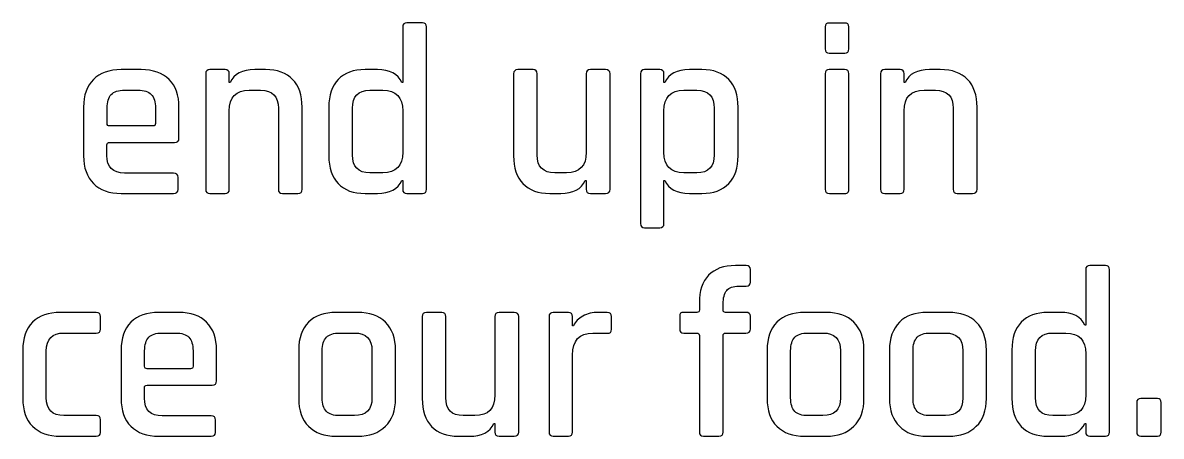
# Model space of a CAD drawing. Extents: x 5 to 177, y 88 to 167.
# Drawn here: x 155.81 to 177.31, y 88.45 to 96.26 of the extents above; entities that cross this region are included whole.
import ezdxf

# ---------------------------------------------------------------- set-up
doc = ezdxf.new("R2010")
doc.units = 0
doc.layers.add('Layer_1', color=7, linetype='CONTINUOUS')

msp = doc.modelspace()

# ---------------------------------------------------------------- linework, layer by layer
at = {"layer": 'Layer_1', "color": 7}
for points in [[(162.986641, 96.185658), (162.986641, 95.135593), (162.967899, 95.135593)], [(163.358158, 96.263932), (163.064912, 96.263932), (163.064912, 96.263932)], [(163.435882, 93.117594), (163.435882, 96.185658)], [(170.965481, 96.185658), (170.965481, 95.768389)], [(171.337001, 96.25897), (171.038794, 96.25897), (171.038794, 96.25897)], [(171.410314, 95.768389), (171.410314, 96.185658)], [(171.038794, 95.690668), (171.337001, 95.690668)], [(158.047202, 95.37868), (157.67127, 95.37868), (157.67127, 95.37868)], [(159.26759, 95.300408), (159.26759, 93.117594)], [(159.634149, 95.37868), (159.345314, 95.37868), (159.345314, 95.37868)], [(159.730612, 95.135593), (159.712423, 95.135593), (159.712423, 95.300408)], [(160.395378, 95.37868), (160.193632, 95.37868)], [(162.509287, 95.37868), (162.275574, 95.37868)], [(165.082361, 95.300408), (165.082361, 93.75039)], [(165.44892, 95.37868), (165.160082, 95.37868), (165.160082, 95.37868)], [(165.526641, 93.76913), (165.526641, 95.300408)], [(166.453233, 95.300408), (166.453233, 93.819292)], [(166.819792, 95.37868), (166.531507, 95.37868)], [(166.903025, 93.117594), (166.903025, 95.300408)], [(167.476289, 95.300408), (167.476289, 92.47102)], [(167.842847, 95.37868), (167.55401, 95.37868), (167.55401, 95.37868)], [(167.938758, 95.135593), (167.921119, 95.135593), (167.921119, 95.300408)], [(168.636597, 95.37868), (168.40233, 95.37868)], [(170.965481, 95.300959), (170.965481, 93.117594)], [(171.33259, 95.37868), (171.038794, 95.37868), (171.038794, 95.37868)], [(171.410314, 93.117594), (171.410314, 95.300959)], [(172.011687, 95.300408), (172.011687, 93.117594)], [(172.378246, 95.37868), (172.089408, 95.37868), (172.089408, 95.37868)], [(172.474709, 95.135593), (172.45652, 95.135593), (172.45652, 95.300408)], [(173.139475, 95.37868), (172.937729, 95.37868)], [(157.735764, 94.98897), (157.98767, 94.98897)], [(157.735764, 94.98897), (157.735764, 94.98897)], [(160.088351, 94.98897), (160.303876, 94.98897)], [(162.367076, 94.98897), (162.610713, 94.98897)], [(162.367076, 94.98897), (162.367076, 94.98897)], [(168.297047, 94.98897), (168.539583, 94.98897)], [(168.297047, 94.98897), (168.297047, 94.98897)], [(172.832449, 94.98897), (173.047973, 94.98897)], [(156.960756, 94.667612), (156.960756, 93.75039)], [(157.405586, 94.360586), (157.405586, 94.653832)], [(158.317847, 94.653832), (158.317847, 94.360586)], [(158.762677, 94.084979), (158.762677, 94.667612)], [(159.712423, 93.117594), (159.712423, 94.599261)], [(160.639015, 94.649423), (160.639015, 93.117594)], [(161.088256, 93.117594), (161.088256, 94.667612)], [(161.592618, 94.667612), (161.592618, 93.75039)], [(162.037449, 93.76913), (162.037449, 94.649423)], [(162.986641, 94.598711), (162.986641, 93.819292)], [(167.921119, 93.819292), (167.921119, 94.598711)], [(168.870314, 94.649423), (168.870314, 93.76913)], [(169.319552, 93.75039), (169.319552, 94.667612)], [(172.45652, 93.117594), (172.45652, 94.599261)], [(173.383112, 94.649423), (173.383112, 93.117594)], [(173.832353, 93.117594), (173.832353, 94.667612)], [(158.272096, 94.314284), (157.451338, 94.314284)], [(157.400625, 93.75976), (157.400625, 93.957095)], [(157.451338, 94.002847), (158.680548, 94.002847)], [(158.661806, 93.424621), (157.735764, 93.424621)], [(158.744488, 93.113186), (158.744488, 93.342492)], [(162.610713, 93.429583), (162.367076, 93.429583)], [(166.077305, 93.429583), (165.857369, 93.429583)], [(168.539583, 93.429583), (168.297047, 93.429583)], [(162.967899, 93.28296), (162.986641, 93.28296), (162.986641, 93.117594)], [(166.435044, 93.28296), (166.453233, 93.28296), (166.453233, 93.117594)], [(167.921119, 92.47102), (167.921119, 93.28296), (167.938758, 93.28296)], [(157.67127, 93.039873), (158.661806, 93.039873)], [(159.345314, 93.039873), (159.634149, 93.039873)], [(160.716186, 93.039873), (161.005574, 93.039873)], [(162.275574, 93.039873), (162.509287, 93.039873)], [(163.064912, 93.039873), (163.358158, 93.039873)], [(165.765869, 93.039873), (165.972022, 93.039873)], [(166.531507, 93.039873), (166.819792, 93.039873)], [(168.40233, 93.039873), (168.636597, 93.039873)], [(171.043755, 93.039873), (171.337001, 93.039873)], [(172.089408, 93.039873), (172.378246, 93.039873)], [(173.460283, 93.039873), (173.749671, 93.039873)], [(167.55401, 92.393296), (167.842847, 92.393296)], [(169.473894, 91.677821), (169.272148, 91.677821), (169.272148, 91.677821)], [(169.552166, 91.365833), (169.552166, 91.603958)], [(175.885077, 91.599546), (175.885077, 90.549482), (175.866338, 90.549482)], [(176.256597, 91.677821), (175.963351, 91.677821), (175.963351, 91.677821)], [(176.334318, 88.531483), (176.334318, 91.599546)], [(169.336641, 91.287561), (169.473894, 91.287561)], [(168.589192, 90.971162), (168.589192, 90.83832)], [(169.038434, 90.83832), (169.038434, 90.948561)], [(157.197778, 90.792569), (156.523092, 90.792569), (156.523092, 90.792569)], [(158.756615, 90.792569), (158.380687, 90.792569), (158.380687, 90.792569)], [(162.136667, 90.792569), (161.733176, 90.792569), (161.733176, 90.792569)], [(163.723616, 90.792569), (163.434228, 90.792569), (163.434228, 90.792569)], [(165.094488, 90.792569), (164.805651, 90.792569)], [(166.117544, 90.792569), (165.828706, 90.792569), (165.828706, 90.792569)], [(166.851211, 90.792569), (166.681438, 90.792569)], [(168.53848, 90.792569), (168.295396, 90.792569)], [(169.469483, 90.792569), (169.084185, 90.792569)], [(170.982569, 90.792569), (170.579079, 90.792569), (170.579079, 90.792569)], [(173.293814, 90.792569), (172.890327, 90.792569), (172.890327, 90.792569)], [(175.407726, 90.792569), (175.17401, 90.792569)], [(157.27991, 90.476172), (157.27991, 90.714297)], [(163.356507, 90.714297), (163.356507, 89.164279)], [(163.801338, 89.183019), (163.801338, 90.714297)], [(164.727379, 90.714297), (164.727379, 89.233181)], [(165.177171, 88.531483), (165.177171, 90.714297)], [(165.750435, 90.714297), (165.750435, 88.531483)], [(166.213454, 90.540112), (166.195265, 90.540112), (166.195265, 90.714297)], [(166.928933, 90.476172), (166.928933, 90.714297)], [(168.217675, 90.719256), (168.217675, 90.480581)], [(169.552166, 90.480581), (169.552166, 90.719256)], [(156.587582, 90.402859), (157.197778, 90.402859)], [(158.445177, 90.402859), (158.697083, 90.402859)], [(158.445177, 90.402859), (158.445177, 90.402859)], [(161.797119, 90.402859), (162.077135, 90.402859)], [(161.797119, 90.402859), (161.797119, 90.402859)], [(166.576155, 90.402859), (166.851211, 90.402859)], [(168.295396, 90.402859), (168.53848, 90.402859)], [(168.589192, 90.356558), (168.589192, 88.531483)], [(169.038434, 88.531483), (169.038434, 90.356558)], [(169.084185, 90.402859), (169.469483, 90.402859)], [(170.643019, 90.402859), (170.923037, 90.402859)], [(170.643019, 90.402859), (170.643019, 90.402859)], [(172.954267, 90.402859), (173.234285, 90.402859)], [(172.954267, 90.402859), (172.954267, 90.402859)], [(175.265512, 90.402859), (175.509149, 90.402859)], [(175.265512, 90.402859), (175.265512, 90.402859)], [(155.812575, 90.081501), (155.812575, 89.164279)], [(157.669619, 90.081501), (157.669619, 89.164279)], [(159.472091, 89.498868), (159.472091, 90.081501)], [(161.022659, 90.081501), (161.022659, 89.164279)], [(162.852145, 89.164279), (162.852145, 90.081501)], [(169.868562, 90.081501), (169.868562, 89.164279)], [(171.698048, 89.164279), (171.698048, 90.081501)], [(172.17981, 90.081501), (172.17981, 89.164279)], [(174.009293, 89.164279), (174.009293, 90.081501)], [(174.491055, 90.081501), (174.491055, 89.164279)], [(156.257405, 89.182468), (156.257405, 90.063312)], [(158.11445, 89.774475), (158.11445, 90.06772)], [(159.027261, 90.06772), (159.027261, 89.774475)], [(161.466939, 89.17806), (161.466939, 90.06772)], [(162.407312, 90.06772), (162.407312, 89.17806)], [(166.195265, 88.531483), (166.195265, 89.985591)], [(170.312842, 89.17806), (170.312842, 90.06772)], [(171.253215, 90.06772), (171.253215, 89.17806)], [(172.62409, 89.17806), (172.62409, 90.06772)], [(173.564463, 90.06772), (173.564463, 89.17806)], [(174.935885, 89.183019), (174.935885, 90.063312)], [(175.885077, 90.0126), (175.885077, 89.233181)], [(158.98151, 89.728173), (158.160751, 89.728173)], [(158.110039, 89.173649), (158.110039, 89.370984)], [(158.160751, 89.416735), (159.389408, 89.416735)], [(176.84805, 89.090966), (176.84805, 88.531483)], [(177.23776, 89.164279), (176.925772, 89.164279), (176.925772, 89.164279)], [(177.311073, 88.531483), (177.311073, 89.090966)], [(157.197778, 88.843472), (156.587582, 88.843472)], [(159.371219, 88.83851), (158.445177, 88.83851)], [(162.077135, 88.843472), (161.797119, 88.843472)], [(164.352001, 88.843472), (164.131515, 88.843472)], [(170.923037, 88.843472), (170.643019, 88.843472)], [(173.234285, 88.843472), (172.954267, 88.843472)], [(175.509149, 88.843472), (175.265512, 88.843472)], [(157.27991, 88.527075), (157.27991, 88.7652)], [(159.453902, 88.527075), (159.453902, 88.756381)], [(164.709187, 88.696849), (164.727379, 88.696849), (164.727379, 88.531483)], [(175.866338, 88.696849), (175.885077, 88.696849), (175.885077, 88.531483)], [(156.523092, 88.453762), (157.197778, 88.453762)], [(158.380687, 88.453762), (159.371219, 88.453762)], [(161.733176, 88.453762), (162.136667, 88.453762)], [(164.040013, 88.453762), (164.246168, 88.453762)], [(164.805651, 88.453762), (165.094488, 88.453762)], [(165.828706, 88.453762), (166.117544, 88.453762)], [(168.666363, 88.453762), (168.955751, 88.453762)], [(170.579079, 88.453762), (170.982569, 88.453762)], [(172.890327, 88.453762), (173.293814, 88.453762)], [(175.17401, 88.453762), (175.407726, 88.453762)], [(175.963351, 88.453762), (176.256597, 88.453762)], [(176.925772, 88.453762), (177.23776, 88.453762)]]:
    msp.add_lwpolyline(points, dxfattribs=at)
for points in [[(163.064912, 96.263932), (163.012701, 96.263932), (162.986641, 96.237516), (162.986641, 96.185658)], [(163.435882, 96.185658), (163.435882, 96.237516), (163.409667, 96.263932), (163.358158, 96.263932)], [(171.038794, 96.25897), (170.989758, 96.25897), (170.965481, 96.234344), (170.965481, 96.185658)], [(171.410314, 96.185658), (171.410311, 96.234344), (171.385684, 96.25897), (171.337001, 96.25897)], [(170.965481, 95.768389), (170.965481, 95.716178), (170.989758, 95.690668), (171.038794, 95.690668)], [(171.337001, 95.690668), (171.385684, 95.690668), (171.410314, 95.716178), (171.410314, 95.768389)], [(157.67127, 95.37868), (157.444787, 95.37868), (157.269987, 95.316746), (157.146515, 95.192921)], [(158.574715, 95.192921), (158.449126, 95.316746), (158.273685, 95.37868), (158.047202, 95.37868)], [(159.345314, 95.37868), (159.2931, 95.37868), (159.26759, 95.352267), (159.26759, 95.300408)], [(159.712423, 95.300408), (159.712423, 95.352267), (159.685654, 95.37868), (159.634149, 95.37868)], [(160.193632, 95.37868), (159.957976, 95.37868), (159.80399, 95.297518), (159.730612, 95.135593)], [(160.90911, 95.195125), (160.789871, 95.317539), (160.618686, 95.37868), (160.395378, 95.37868)], [(162.275574, 95.37868), (162.05544, 95.37868), (161.886835, 95.317539), (161.769007, 95.195125)], [(162.967899, 95.135593), (162.897696, 95.297518), (162.74459, 95.37868), (162.509287, 95.37868)], [(165.160082, 95.37868), (165.108224, 95.37868), (165.082361, 95.352267), (165.082361, 95.300408)], [(165.526641, 95.300408), (165.526641, 95.352267), (165.500778, 95.37868), (165.44892, 95.37868)], [(166.531507, 95.37868), (166.479296, 95.37868), (166.453233, 95.352267), (166.453233, 95.300408)], [(166.903025, 95.300408), (166.903025, 95.352267), (166.875178, 95.37868), (166.819792, 95.37868)], [(167.55401, 95.37868), (167.501799, 95.37868), (167.476289, 95.352267), (167.476289, 95.300408)], [(167.921119, 95.300408), (167.921119, 95.352267), (167.894353, 95.37868), (167.842847, 95.37868)], [(168.40233, 95.37868), (168.166675, 95.37868), (168.012135, 95.297518), (167.938758, 95.135593)], [(169.143164, 95.195125), (169.025336, 95.317539), (168.856731, 95.37868), (168.636597, 95.37868)], [(171.038794, 95.37868), (170.989758, 95.37868), (170.965481, 95.352817), (170.965481, 95.300959)], [(171.410314, 95.300959), (171.410314, 95.352817), (171.384448, 95.37868), (171.33259, 95.37868)], [(172.089408, 95.37868), (172.037197, 95.37868), (172.011687, 95.352267), (172.011687, 95.300408)], [(172.45652, 95.300408), (172.45652, 95.352267), (172.429751, 95.37868), (172.378246, 95.37868)], [(172.937729, 95.37868), (172.702073, 95.37868), (172.548087, 95.297518), (172.474709, 95.135593)], [(173.653207, 95.195125), (173.533968, 95.317539), (173.362784, 95.37868), (173.139475, 95.37868)], [(157.146515, 95.192921), (157.022337, 95.069096), (156.960756, 94.894096), (156.960756, 94.667612)], [(158.762677, 94.667612), (158.762677, 94.894096), (158.699951, 95.069096), (158.574715, 95.192921)], [(161.088256, 94.667612), (161.088256, 94.896918), (161.028349, 95.072711), (160.90911, 95.195125)], [(161.769007, 95.195125), (161.65118, 95.072711), (161.592618, 94.896918), (161.592618, 94.667612)], [(169.319552, 94.667612), (169.319552, 94.896918), (169.260639, 95.072711), (169.143164, 95.195125)], [(173.832353, 94.667612), (173.832353, 94.896918), (173.772446, 95.072711), (173.653207, 95.195125)], [(157.405586, 94.653832), (157.405586, 94.770248), (157.431097, 94.85487), (157.483308, 94.908492)], [(157.483308, 94.908492), (157.535166, 94.961761), (157.6197, 94.98897), (157.735764, 94.98897)], [(157.98767, 94.98897), (158.104086, 94.98897), (158.188268, 94.961761), (158.240126, 94.908492)], [(158.240126, 94.908492), (158.291984, 94.85487), (158.317847, 94.770248), (158.317847, 94.653832)], [(159.712423, 94.599261), (159.712423, 94.859258), (159.837526, 94.98897), (160.088351, 94.98897)], [(160.303876, 94.98897), (160.527184, 94.98897), (160.639015, 94.875554), (160.639015, 94.649423)], [(162.037449, 94.649423), (162.037449, 94.875554), (162.146942, 94.98897), (162.367076, 94.98897)], [(162.610713, 94.98897), (162.861185, 94.98897), (162.986641, 94.858708), (162.986641, 94.598711)], [(167.921119, 94.598711), (167.921119, 94.858708), (168.046225, 94.98897), (168.297047, 94.98897)], [(168.539583, 94.98897), (168.759717, 94.98897), (168.870314, 94.875554), (168.870314, 94.649423)], [(172.45652, 94.599261), (172.45652, 94.859258), (172.581624, 94.98897), (172.832449, 94.98897)], [(173.047973, 94.98897), (173.271282, 94.98897), (173.383112, 94.875554), (173.383112, 94.649423)], [(157.451338, 94.314284), (157.420646, 94.314284), (157.405586, 94.329894), (157.405586, 94.360586)], [(158.317847, 94.360586), (158.317847, 94.329894), (158.302435, 94.314284), (158.272096, 94.314284)], [(157.400625, 93.957095), (157.400625, 93.987787), (157.417471, 94.002847), (157.451338, 94.002847)], [(158.680548, 94.002847), (158.735581, 94.002847), (158.762677, 94.029945), (158.762677, 94.084979)], [(156.960756, 93.75039), (156.960756, 93.527435), (157.022337, 93.353075), (157.146515, 93.227839)], [(157.735764, 93.424621), (157.512456, 93.424621), (157.400625, 93.536452), (157.400625, 93.75976)], [(161.592618, 93.75039), (161.592618, 93.52426), (161.65118, 93.348907), (161.769007, 93.225082)], [(162.367076, 93.429583), (162.146942, 93.429583), (162.037449, 93.542646), (162.037449, 93.76913)], [(162.986641, 93.819292), (162.986641, 93.559295), (162.861185, 93.429583), (162.610713, 93.429583)], [(165.082361, 93.75039), (165.082361, 93.52426), (165.140922, 93.348907), (165.25875, 93.225082)], [(165.857369, 93.429583), (165.637235, 93.429583), (165.526641, 93.542646), (165.526641, 93.76913)], [(166.453233, 93.819292), (166.453233, 93.559295), (166.327777, 93.429583), (166.077305, 93.429583)], [(168.297047, 93.429583), (168.046222, 93.429583), (167.921119, 93.559295), (167.921119, 93.819292)], [(168.870314, 93.76913), (168.870311, 93.542649), (168.759717, 93.429583), (168.539583, 93.429583)], [(169.143164, 93.225082), (169.260639, 93.348907), (169.319552, 93.52426), (169.319552, 93.75039)], [(158.744488, 93.342492), (158.744488, 93.397525), (158.716839, 93.424621), (158.661806, 93.424621)], [(157.146515, 93.227839), (157.269987, 93.102603), (157.444787, 93.039873), (157.67127, 93.039873)], [(158.661806, 93.039873), (158.716839, 93.039873), (158.744488, 93.064503), (158.744488, 93.113186)], [(159.26759, 93.117594), (159.26759, 93.065736), (159.2931, 93.039873), (159.345314, 93.039873)], [(159.634149, 93.039873), (159.685654, 93.039873), (159.712423, 93.065736), (159.712423, 93.117594)], [(160.639015, 93.117594), (160.639015, 93.065736), (160.664327, 93.039873), (160.716186, 93.039873)], [(161.005574, 93.039873), (161.060607, 93.039873), (161.088256, 93.065736), (161.088256, 93.117594)], [(161.769007, 93.225082), (161.886835, 93.101257), (162.05544, 93.039873), (162.275574, 93.039873)], [(162.509287, 93.039873), (162.74459, 93.039873), (162.897696, 93.121035), (162.967899, 93.28296)], [(162.986641, 93.117594), (162.986641, 93.065736), (163.012701, 93.039873), (163.064912, 93.039873)], [(163.358158, 93.039873), (163.409667, 93.039873), (163.435882, 93.065736), (163.435882, 93.117594)], [(165.25875, 93.225082), (165.376225, 93.101257), (165.545736, 93.039873), (165.765869, 93.039873)], [(165.972022, 93.039873), (166.207324, 93.039873), (166.361666, 93.120682), (166.435044, 93.28296)], [(166.453233, 93.117594), (166.453233, 93.065736), (166.479296, 93.039873), (166.531507, 93.039873)], [(166.819792, 93.039873), (166.875178, 93.039873), (166.903025, 93.065736), (166.903025, 93.117594)], [(167.938758, 93.28296), (168.012135, 93.121035), (168.166675, 93.039873), (168.40233, 93.039873)], [(168.636597, 93.039873), (168.856731, 93.039873), (169.025336, 93.101257), (169.143164, 93.225082)], [(170.965481, 93.117594), (170.965481, 93.065736), (170.991544, 93.039873), (171.043755, 93.039873)], [(171.394879, 93.055858), (171.405463, 93.066442), (171.410314, 93.086903), (171.410314, 93.117594)], [(172.011687, 93.117594), (172.011687, 93.065736), (172.037197, 93.039873), (172.089408, 93.039873)], [(172.378246, 93.039873), (172.429751, 93.039873), (172.45652, 93.065736), (172.45652, 93.117594)], [(173.383112, 93.117594), (173.383112, 93.065736), (173.408425, 93.039873), (173.460283, 93.039873)], [(173.749671, 93.039873), (173.804704, 93.039873), (173.832353, 93.065736), (173.832353, 93.117594)], [(171.337001, 93.039873), (171.364518, 93.039873), (171.384296, 93.045275), (171.394879, 93.055858)], [(167.476289, 92.47102), (167.476289, 92.419162), (167.501799, 92.393296), (167.55401, 92.393296)], [(167.842847, 92.393296), (167.894353, 92.393299), (167.921119, 92.419162), (167.921119, 92.47102)], [(169.272148, 91.677821), (169.049192, 91.677821), (168.879441, 91.616327), (168.763377, 91.494266)], [(169.552166, 91.603958), (169.552166, 91.652641), (169.526105, 91.677821), (169.473894, 91.677821)], [(175.963351, 91.677821), (175.91114, 91.677821), (175.885077, 91.651405), (175.885077, 91.599546)], [(176.334318, 91.599546), (176.334318, 91.651405), (176.308103, 91.677821), (176.256597, 91.677821)], [(168.763377, 91.494266), (168.64696, 91.372205), (168.589192, 91.197292), (168.589192, 90.971162)], [(169.038434, 90.948561), (169.038434, 91.0678), (169.060681, 91.154011), (169.105131, 91.207633)], [(169.105131, 91.207633), (169.149228, 91.260902), (169.226222, 91.287561), (169.336641, 91.287561)], [(169.473894, 91.287561), (169.526105, 91.287561), (169.552166, 91.313974), (169.552166, 91.365833)], [(156.523092, 90.792569), (156.296958, 90.792569), (156.122158, 90.730635), (155.998333, 90.60681)], [(157.27991, 90.714297), (157.27991, 90.766156), (157.252811, 90.792569), (157.197778, 90.792569)], [(158.380687, 90.792569), (158.154203, 90.792569), (157.979401, 90.730635), (157.855928, 90.60681)], [(159.284128, 90.60681), (159.158539, 90.730635), (158.983099, 90.792569), (158.756615, 90.792569)], [(161.733176, 90.792569), (161.507046, 90.792569), (161.331693, 90.730635), (161.207868, 90.60681)], [(162.661975, 90.60681), (162.534975, 90.730635), (162.359975, 90.792569), (162.136667, 90.792569)], [(163.434228, 90.792569), (163.38237, 90.792569), (163.356507, 90.766156), (163.356507, 90.714297)], [(163.801338, 90.714297), (163.801338, 90.766156), (163.775475, 90.792569), (163.723616, 90.792569)], [(164.805651, 90.792569), (164.75344, 90.792569), (164.727379, 90.766156), (164.727379, 90.714297)], [(165.177171, 90.714297), (165.177171, 90.766156), (165.149874, 90.792569), (165.094488, 90.792569)], [(165.828706, 90.792569), (165.776495, 90.792569), (165.750435, 90.766156), (165.750435, 90.714297)], [(166.195265, 90.714297), (166.195265, 90.766156), (166.169049, 90.792569), (166.117544, 90.792569)], [(166.389843, 90.723667), (166.302707, 90.677806), (166.244146, 90.616312), (166.213454, 90.540112)], [(166.681438, 90.792569), (166.574193, 90.792569), (166.477332, 90.769528), (166.389843, 90.723667)], [(166.928933, 90.714297), (166.928933, 90.766156), (166.90307, 90.792569), (166.851211, 90.792569)], [(168.23366, 90.776584), (168.223077, 90.765648), (168.217675, 90.746773), (168.217675, 90.719256)], [(168.295396, 90.792569), (168.264705, 90.792569), (168.244243, 90.787167), (168.23366, 90.776584)], [(168.589192, 90.83832), (168.589192, 90.807628), (168.571994, 90.792569), (168.53848, 90.792569)], [(169.084185, 90.792569), (169.053493, 90.792569), (169.038434, 90.807628), (169.038434, 90.83832)], [(169.552166, 90.719256), (169.552166, 90.768292), (169.524516, 90.792569), (169.469483, 90.792569)], [(170.579079, 90.792569), (170.352949, 90.792569), (170.177595, 90.730635), (170.05377, 90.60681)], [(171.507878, 90.60681), (171.380878, 90.730635), (171.205878, 90.792569), (170.982569, 90.792569)], [(172.890327, 90.792569), (172.664196, 90.792569), (172.489393, 90.730635), (172.365568, 90.60681)], [(173.819123, 90.60681), (173.692123, 90.730635), (173.517123, 90.792569), (173.293814, 90.792569)], [(175.17401, 90.792569), (174.953876, 90.792569), (174.785271, 90.731428), (174.667443, 90.609014)], [(175.866338, 90.549482), (175.796135, 90.711407), (175.643029, 90.792569), (175.407726, 90.792569)], [(155.998333, 90.60681), (155.874508, 90.482985), (155.812575, 90.307985), (155.812575, 90.081501)], [(157.855928, 90.60681), (157.731751, 90.482985), (157.669619, 90.307985), (157.669619, 90.081501)], [(159.472091, 90.081501), (159.472091, 90.307985), (159.409364, 90.482985), (159.284128, 90.60681)], [(161.207868, 90.60681), (161.084043, 90.482632), (161.022659, 90.307632), (161.022659, 90.081501)], [(162.852145, 90.081501), (162.852145, 90.307632), (162.788975, 90.482632), (162.661975, 90.60681)], [(170.05377, 90.60681), (169.929945, 90.482632), (169.868562, 90.307632), (169.868562, 90.081501)], [(171.698048, 90.081501), (171.698048, 90.307632), (171.634878, 90.482632), (171.507878, 90.60681)], [(172.365568, 90.60681), (172.241743, 90.482632), (172.17981, 90.307632), (172.17981, 90.081501)], [(174.009293, 90.081501), (174.009293, 90.307632), (173.946123, 90.482632), (173.819123, 90.60681)], [(174.667443, 90.609014), (174.549616, 90.4866), (174.491055, 90.310807), (174.491055, 90.081501)], [(156.257405, 90.063312), (156.257405, 90.289443), (156.367449, 90.402859), (156.587582, 90.402859)], [(157.197778, 90.402859), (157.252811, 90.402859), (157.27991, 90.427136), (157.27991, 90.476172)], [(158.11445, 90.06772), (158.11445, 90.184137), (158.14051, 90.268759), (158.192721, 90.322381)], [(158.192721, 90.322381), (158.24458, 90.37565), (158.329114, 90.402859), (158.445177, 90.402859)], [(158.697083, 90.402859), (158.8135, 90.402859), (158.897681, 90.37565), (158.94954, 90.322381)], [(158.94954, 90.322381), (159.001398, 90.268759), (159.027261, 90.184137), (159.027261, 90.06772)], [(161.466939, 90.06772), (161.466939, 90.183784), (161.493355, 90.269111), (161.545214, 90.322381)], [(161.545214, 90.322381), (161.597425, 90.376003), (161.681056, 90.402859), (161.797119, 90.402859)], [(162.077135, 90.402859), (162.297268, 90.402859), (162.407312, 90.291029), (162.407312, 90.06772)], [(166.195265, 89.985591), (166.195265, 90.263577), (166.322155, 90.402859), (166.576155, 90.402859)], [(166.851211, 90.402859), (166.90307, 90.393687), (166.928933, 90.417964), (166.928933, 90.476172)], [(168.217675, 90.480581), (168.217675, 90.428722), (168.243185, 90.402859), (168.295396, 90.402859)], [(168.53848, 90.402859), (168.571994, 90.402859), (168.589192, 90.38725), (168.589192, 90.356558)], [(169.038434, 90.356558), (169.038434, 90.38725), (169.053493, 90.402859), (169.084185, 90.402859)], [(169.469483, 90.402859), (169.524516, 90.402859), (169.552166, 90.428722), (169.552166, 90.480581)], [(170.312842, 90.06772), (170.312842, 90.183784), (170.339258, 90.269111), (170.391116, 90.322381)], [(170.391116, 90.322381), (170.443327, 90.376003), (170.526958, 90.402859), (170.643019, 90.402859)], [(170.923037, 90.402859), (171.143171, 90.402859), (171.253215, 90.291029), (171.253215, 90.06772)], [(172.62409, 90.06772), (172.62409, 90.183784), (172.650503, 90.269111), (172.702361, 90.322381)], [(172.702361, 90.322381), (172.754572, 90.376003), (172.838203, 90.402859), (172.954267, 90.402859)], [(173.234285, 90.402859), (173.454418, 90.402859), (173.564463, 90.291029), (173.564463, 90.06772)], [(174.935885, 90.063312), (174.935885, 90.289443), (175.045378, 90.402859), (175.265512, 90.402859)], [(175.509149, 90.402859), (175.759621, 90.402859), (175.885077, 90.272597), (175.885077, 90.0126)], [(158.160751, 89.728173), (158.130059, 89.728173), (158.11445, 89.743783), (158.11445, 89.774475)], [(159.027261, 89.774475), (159.027261, 89.743783), (159.011849, 89.728173), (158.98151, 89.728173)], [(159.389408, 89.416735), (159.444444, 89.416735), (159.472091, 89.443834), (159.472091, 89.498868)], [(158.110039, 89.370984), (158.110039, 89.401676), (158.126884, 89.416735), (158.160751, 89.416735)], [(164.727379, 89.233181), (164.727379, 88.973184), (164.602473, 88.843472), (164.352001, 88.843472)], [(175.885077, 89.233181), (175.885077, 88.973184), (175.759621, 88.843472), (175.509149, 88.843472)], [(155.812575, 89.164279), (155.812575, 88.941324), (155.874508, 88.766964), (155.998333, 88.641728)], [(156.587582, 88.843472), (156.367449, 88.843472), (156.257405, 88.956338), (156.257405, 89.182468)], [(157.669619, 89.164279), (157.669619, 88.941324), (157.731751, 88.766964), (157.855928, 88.641728)], [(158.445177, 88.83851), (158.221869, 88.83851), (158.110039, 88.950341), (158.110039, 89.173649)], [(161.022659, 89.164279), (161.022659, 88.940971), (161.084043, 88.766964), (161.207868, 88.641728)], [(161.545214, 88.92395), (161.493355, 88.977219), (161.466939, 89.061996), (161.466939, 89.17806)], [(162.407312, 89.17806), (162.407312, 88.954752), (162.297268, 88.843472), (162.077135, 88.843472)], [(162.661975, 88.641728), (162.788975, 88.766964), (162.852145, 88.940971), (162.852145, 89.164279)], [(163.356507, 89.164279), (163.356507, 88.938149), (163.415619, 88.762795), (163.533447, 88.63897)], [(164.131515, 88.843472), (163.911382, 88.843472), (163.801338, 88.956535), (163.801338, 89.183019)], [(169.868562, 89.164279), (169.868562, 88.940971), (169.929945, 88.766964), (170.05377, 88.641728)], [(170.391116, 88.92395), (170.339258, 88.977219), (170.312842, 89.061996), (170.312842, 89.17806)], [(171.253215, 89.17806), (171.253215, 88.954752), (171.143171, 88.843472), (170.923037, 88.843472)], [(171.507878, 88.641728), (171.634878, 88.766964), (171.698048, 88.940971), (171.698048, 89.164279)], [(172.17981, 89.164279), (172.17981, 88.940971), (172.241743, 88.766964), (172.365568, 88.641728)], [(172.702361, 88.92395), (172.650503, 88.977219), (172.62409, 89.061996), (172.62409, 89.17806)], [(173.564463, 89.17806), (173.564463, 88.954752), (173.454418, 88.843472), (173.234285, 88.843472)], [(173.819123, 88.641728), (173.946123, 88.766964), (174.009293, 88.940971), (174.009293, 89.164279)], [(174.491055, 89.164279), (174.491055, 88.938149), (174.549616, 88.762795), (174.667443, 88.63897)], [(175.265512, 88.843472), (175.045378, 88.843472), (174.935885, 88.956535), (174.935885, 89.183019)], [(176.925772, 89.164279), (176.873913, 89.164279), (176.84805, 89.13965), (176.84805, 89.090966)], [(177.311073, 89.090966), (177.311073, 89.13965), (177.286796, 89.164279), (177.23776, 89.164279)], [(157.27991, 88.7652), (157.27991, 88.817058), (157.252811, 88.843472), (157.197778, 88.843472)], [(159.453902, 88.756381), (159.453902, 88.811414), (159.426252, 88.83851), (159.371219, 88.83851)], [(161.797119, 88.843472), (161.681056, 88.843472), (161.597425, 88.870328), (161.545214, 88.92395)], [(170.643019, 88.843472), (170.526958, 88.843472), (170.443327, 88.870328), (170.391116, 88.92395)], [(172.954267, 88.843472), (172.838203, 88.843472), (172.754572, 88.870328), (172.702361, 88.92395)], [(155.998333, 88.641728), (156.122158, 88.516492), (156.296958, 88.453762), (156.523092, 88.453762)], [(157.855928, 88.641728), (157.979401, 88.516492), (158.154203, 88.453762), (158.380687, 88.453762)], [(161.207868, 88.641728), (161.331693, 88.516492), (161.507046, 88.453762), (161.733176, 88.453762)], [(162.136667, 88.453762), (162.359975, 88.453762), (162.534975, 88.516492), (162.661975, 88.641728)], [(163.533447, 88.63897), (163.650922, 88.515145), (163.81988, 88.453762), (164.040013, 88.453762)], [(164.246168, 88.453762), (164.48147, 88.453762), (164.635809, 88.534571), (164.709187, 88.696849)], [(170.05377, 88.641728), (170.177595, 88.516492), (170.352949, 88.453762), (170.579079, 88.453762)], [(170.982569, 88.453762), (171.205878, 88.453762), (171.380878, 88.516492), (171.507878, 88.641728)], [(172.365568, 88.641728), (172.489393, 88.516492), (172.664196, 88.453762), (172.890327, 88.453762)], [(173.293814, 88.453762), (173.517123, 88.453762), (173.692123, 88.516492), (173.819123, 88.641728)], [(174.667443, 88.63897), (174.785271, 88.515145), (174.953876, 88.453762), (175.17401, 88.453762)], [(175.407726, 88.453762), (175.643029, 88.453762), (175.796135, 88.534924), (175.866338, 88.696849)], [(157.197778, 88.453762), (157.252811, 88.453762), (157.27991, 88.478392), (157.27991, 88.527075)], [(159.371219, 88.453762), (159.426252, 88.453762), (159.453902, 88.478392), (159.453902, 88.527075)], [(164.727379, 88.531483), (164.727379, 88.479625), (164.75344, 88.453762), (164.805651, 88.453762)], [(165.094488, 88.453762), (165.149874, 88.453762), (165.177171, 88.479625), (165.177171, 88.531483)], [(165.750435, 88.531483), (165.750435, 88.479625), (165.776495, 88.453762), (165.828706, 88.453762)], [(166.117544, 88.453762), (166.169049, 88.453762), (166.195265, 88.479625), (166.195265, 88.531483)], [(168.589192, 88.531483), (168.589192, 88.479625), (168.614505, 88.453762), (168.666363, 88.453762)], [(168.955751, 88.453762), (169.010784, 88.453762), (169.038434, 88.479625), (169.038434, 88.531483)], [(175.885077, 88.531483), (175.885077, 88.479625), (175.91114, 88.453762), (175.963351, 88.453762)], [(176.256597, 88.453762), (176.308103, 88.453762), (176.334318, 88.479625), (176.334318, 88.531483)], [(176.84805, 88.531483), (176.84805, 88.479625), (176.873913, 88.453762), (176.925772, 88.453762)], [(177.23776, 88.453762), (177.286796, 88.453762), (177.311073, 88.479625), (177.311073, 88.531483)]]:
    msp.add_open_spline(points, degree=3, dxfattribs=at)

doc.saveas('drawing.dxf')
